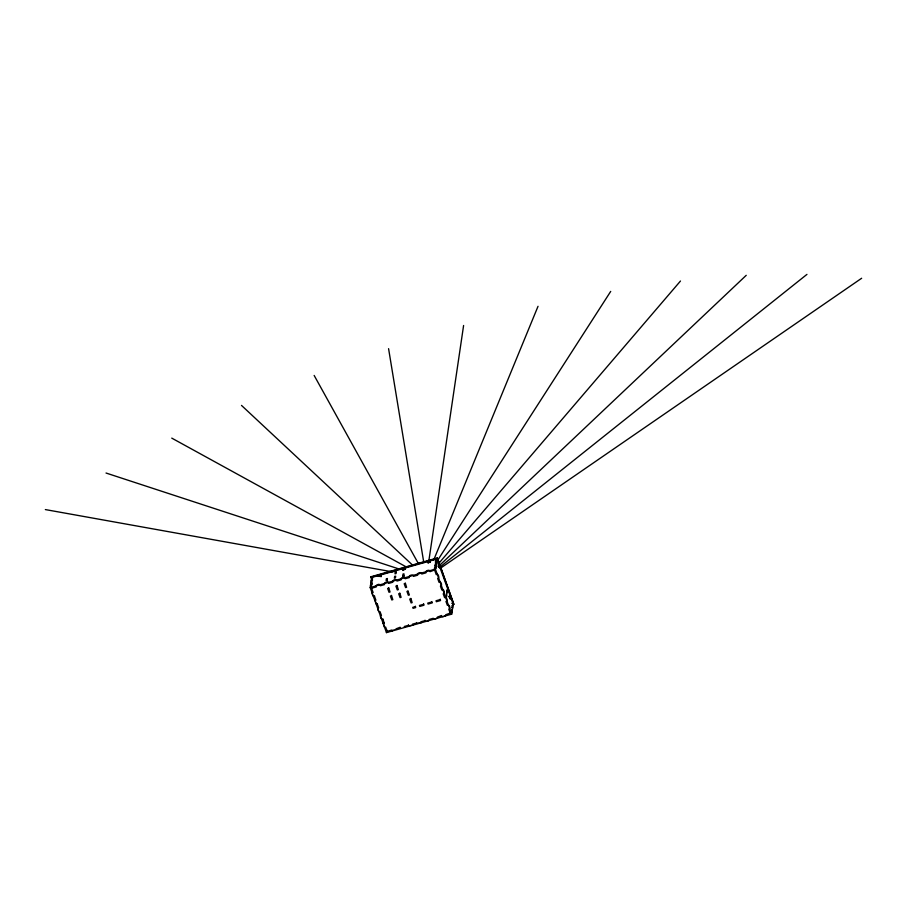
<?xml version="1.0" encoding="UTF-8"?>
<svg xmlns="http://www.w3.org/2000/svg" width="907" height="907" viewBox="0 0 907 907"><rect width="100%" height="100%" fill="white"/><g stroke="black" fill="none" stroke-linecap="round" stroke-linejoin="round"><path stroke-width="1.36" d="M371.938 579.8L371.054 576.727L437.31 557.952L453.874 604.379L437.31 557.952M450.813 597.486L449.713 598.223L450.813 597.486L453.183 604.039L451.697 614.13L386.484 632.61L370.192 587.577L371.689 577.498L378.763 575.492L379.115 576.455M372.097 584.743L372.006 582.033L370.974 582.317L371.314 583.28M370.453 585.831L371.485 585.537L371.235 587.283L373.14 592.554C370.782 591.489 372.981 597.566 374.523 596.387L375.906 600.219L374.942 600.071M378.763 575.492C375.725 577.657 382.709 575.208 380.056 575.548L380.407 576.501L380.124 575.106L403.615 568.451L403.887 569.845L403.15 570.061L402.799 569.097L403.615 568.451M376.326 603.903L377.357 603.609L376.326 603.903L375.396 601.352M387.142 580.253L387.402 578.507L386.371 578.802L386.11 580.548L387.142 580.253L387.493 581.217M384.296 622.769L383.196 623.506L384.228 623.211L382.901 618.937M388.661 588.155L387.629 588.45L389.012 592.282L390.044 591.988L388.729 587.713M391.439 595.82L390.395 596.114L391.79 599.946L392.822 599.652L391.495 595.377M386.484 632.61L386.824 630.263M396.949 585.809L395.906 586.103L397.3 589.935L398.332 589.641L397.005 585.366M403.082 570.503L402.799 569.097M399.715 593.473L398.683 593.768L400.066 597.6L401.098 597.305L399.783 593.031M403.014 576.818L402.935 574.108L403.966 573.814L404.057 576.523M396.382 629.379L395.974 628.857L400.18 627.247M405.225 583.462L404.193 583.757L405.576 587.589L406.608 587.294L405.293 583.02M400.52 628.211L400.112 627.689M404.658 627.032L404.25 626.51L408.388 625.342L408.74 626.295L408.456 624.9M410.769 598.79L409.737 599.085L411.12 602.917L412.152 602.622L410.837 598.348M415.315 606.624L412.73 607.361L413.082 608.325L415.667 607.588L415.383 606.193M417.084 623.517L416.744 622.553M402.742 569.539L405.588 568.734L404.964 568.065L428.455 561.41C425.406 563.576 432.401 561.127 429.748 561.467L430.099 562.419L429.816 561.025L436.902 559.018L439.271 565.583L438.172 566.308M428.592 562.601L463.602 325.488M423.603 604.277L419.453 605.457L419.805 606.409L423.943 605.241L423.66 603.847M441.584 615.513L437.378 617.123C439.26 618.2 432.911 620.003 433.24 618.302L429.09 619.47C431.018 620.501 423.988 622.814 425.02 620.207M435.235 566.841L435.145 564.131L436.188 563.837L436.528 564.8L436.789 563.043L436.448 562.091L435.405 562.385L435.666 560.628L436.698 560.333L437.049 561.297L437.242 559.982L436.21 560.277M434.782 569.913L430.065 571.671C430.553 568.893 424.193 570.696 425.916 572.85L421.778 574.018C422.265 571.24 415.916 573.043 417.639 575.197L413.501 576.364C413.989 573.587 407.628 575.378 409.363 577.544L405.214 578.711C405.712 575.934 399.352 577.725 401.075 579.89L396.937 581.058C397.425 578.281 391.076 580.072 392.799 582.237L388.661 583.405C389.148 580.627 382.788 582.419 384.511 584.584L380.373 585.752C380.861 582.974 374.512 584.766 376.235 586.931L371.575 588.246M451.697 614.13L435.405 569.097L436.902 559.018M438.535 566.864C440.677 564.403 440.19 569.381 438.693 567.124M440.156 599.595L436.018 600.763L436.369 601.726L440.507 600.547L440.224 599.153M450.745 597.928C451.198 601.137 450.598 594.55 449.01 596.273M449.26 596.965L450.36 596.228L439.725 566.83M450.382 613.019L445.654 614.776C447.536 615.853 441.187 617.656 441.516 615.955M449.453 596.341L450.36 596.228M433.841 559.664L538.032 306.305M437.798 560.107L610.706 291.408M438.296 563.961L680.477 281.023M438.671 566.263L746.234 275.32M404.964 569.222L403.751 568.632L404.964 568.836M439.6 567.351L806.947 274.39M440.326 568.304L861.65 278.256M379.931 576.376C381.745 573.757 378.298 575.412 379.387 576.399M438.546 565.821L438.954 565.322L439.203 566.013M370.997 577.169L437.242 558.395M371.745 583.779L370.714 584.074L371.054 585.038M434.895 565.889L435.927 565.594L436.267 566.558L436.018 568.304L435.666 567.351L434.634 567.646L434.374 569.392L436.278 574.664C437.979 572.453 440.178 578.519 437.662 578.496L439.056 582.328C440.745 580.117 442.945 586.183 440.439 586.16L441.822 589.992C443.523 587.781 445.722 593.847 443.206 593.824L444.6 597.656C446.301 595.434 448.489 601.511 445.983 601.488L447.366 605.32C449.067 603.098 451.267 609.175 448.761 609.153L450.666 614.413M402.674 575.854L403.706 575.56M438.228 565.866L439.271 565.583M370.192 587.577L435.405 569.097M373.548 596.239L374.591 595.956M448.942 596.715C452.797 595.899 448.398 598.201 450.019 596.352M449.963 598.903L450.994 598.62M382.845 619.379C381.291 620.547 379.103 614.481 381.45 615.547L380.067 611.715C378.525 612.894 376.326 606.817 378.684 607.883L377.289 604.051M451.799 603.382L452.842 603.087L452.99 605.354L451.958 605.649M451.697 607.407L452.729 607.112L452.389 606.159L452.468 608.869M450.915 612.667L451.958 612.372L451.867 609.663L452.219 610.615M387.176 631.351L391.835 630.036L392.175 630.989M416.676 622.996L412.538 624.163L412.878 625.127L408.808 625.864M424.952 620.649L420.814 621.817L421.165 622.78M392.243 630.558L394.307 629.968M418.116 623.222L420.19 622.633M45.35 509.575L392.958 571.954M439.181 565.276L439.657 566.263L438.535 566.365M450.28 595.933L450.711 597.316L449.441 597.316M106.028 473.023L399.409 569.12M171.752 438.115L406.461 567.034M404.998 567.816L403.819 568.236L404.976 568.292M241.5 405.418L412.9 565.412M314.151 375.441L418.116 563.122M450.042 595.978L450.291 596.67M428.455 561.41L428.739 562.805L428.387 561.852M427.651 562.068L427.991 563.02M403.547 568.893L403.887 569.845M380.804 575.333L381.155 576.296M380.736 575.775L381.087 576.727M371.689 577.498L371.836 579.777L371.485 578.813L372.528 578.519L372.267 580.276L371.235 580.571L371.575 581.523M371.054 576.727L372.482 580.673M387.516 632.315L385.611 627.043L384.579 627.338L383.253 623.064M388.581 348.662L423.796 562.567M428.592 561.637C429.669 563.882 430.95 559.8 429.147 560.628C428.512 560.855 431.04 562.397 428.592 561.592M394.647 576.455L394.386 578.201L395.429 577.906L395.69 576.16L394.647 576.455M395.293 572.068L395.033 573.825L396.076 573.53L396.336 571.773L395.293 572.068M446.505 593.597L446.584 596.307L446.505 593.597M447.015 590.083L447.106 592.804L447.015 590.083M408.003 591.126L406.96 591.421L408.354 595.253L409.386 594.958L408.003 591.126M431.879 601.942L427.741 603.11L428.081 604.062L432.231 602.894L431.879 601.942"/></g></svg>
